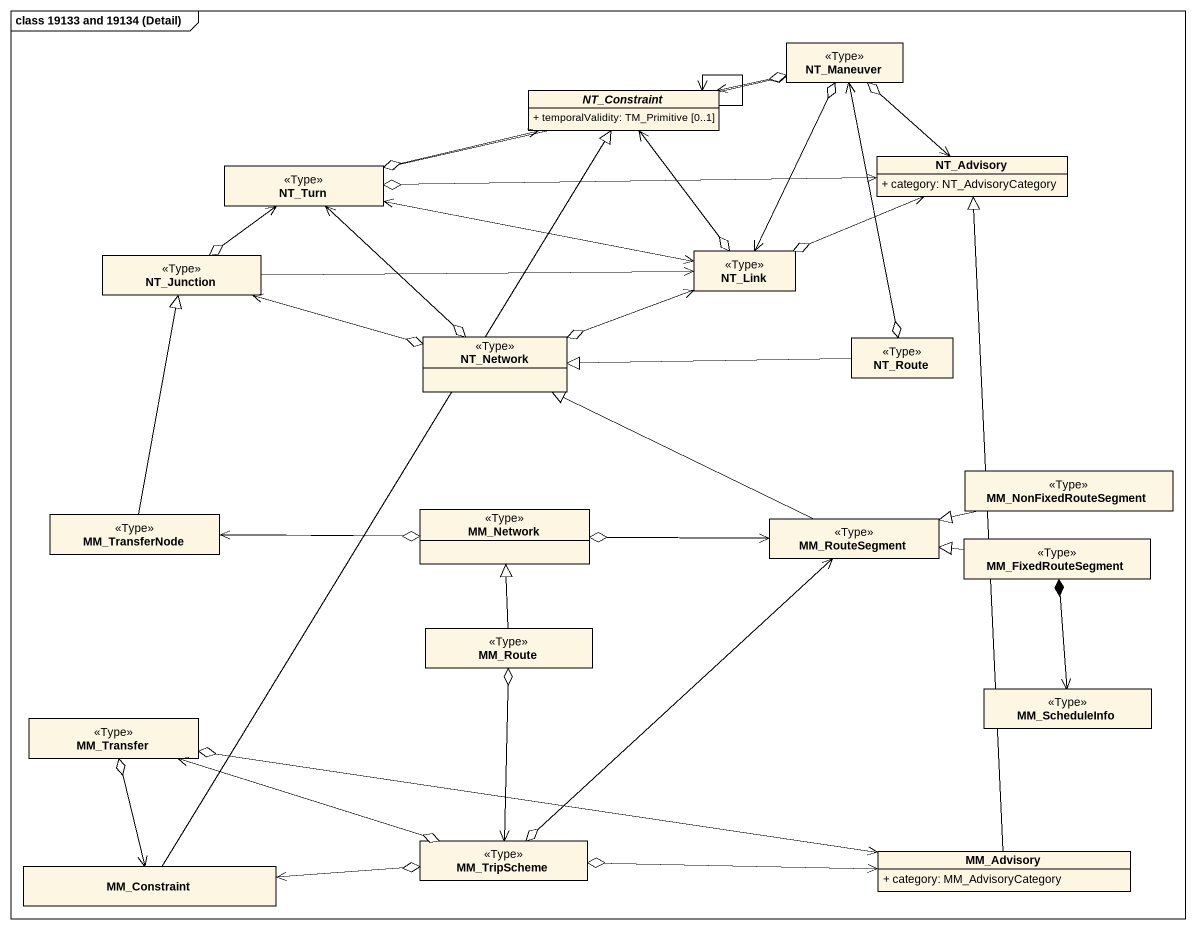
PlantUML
@startuml
mainframe class 19133 and 19134 (Detail)
hide circle
hide empty members
skinparam classAttributeIconSize 0
class NT_Maneuver <<Type>>
abstract class NT_Constraint {
  + temporalValidity: TM_Primitive [0..1]
}
class NT_Turn <<Type>>
class NT_Advisory {
  + category: NT_AdvisoryCategory
}
class NT_Junction <<Type>>
class NT_Link <<Type>>
class NT_Network <<Type>>
class NT_Route <<Type>>
class MM_NonFixedRouteSegment <<Type>>
class MM_TransferNode <<Type>>
class MM_Network <<Type>>
class MM_RouteSegment <<Type>>
class MM_FixedRouteSegment <<Type>>
class MM_Route <<Type>>
class MM_Transfer <<Type>>
class MM_ScheduleInfo <<Type>>
class MM_Constraint
class MM_TripScheme <<Type>>
class MM_Advisory {
  + category: MM_AdvisoryCategory
}
NT_Maneuver o--> NT_Link
NT_Maneuver <--o NT_Route
NT_Constraint <-right-o NT_Maneuver
NT_Constraint --> NT_Constraint
NT_Constraint <--o NT_Link
NT_Turn <-right-o NT_Maneuver
NT_Turn o-right-> NT_Constraint
NT_Turn <--o NT_Junction
NT_Turn <-right-> NT_Link
NT_Turn <-right-> NT_Link
NT_Turn <--o NT_Network
NT_Advisory <-up-o NT_Maneuver
NT_Advisory <-left-o NT_Turn
NT_Advisory <-left-o NT_Link
NT_Junction -right-> NT_Link
NT_Junction -right-> NT_Network
NT_Junction <-right-o NT_Network
NT_Link <-left-o NT_Network
NT_Route -left-|> NT_Network
MM_NonFixedRouteSegment -left-|> MM_RouteSegment
MM_TransferNode -up-|> NT_Junction
MM_Network o-left-> MM_TransferNode
MM_Network o-right-> MM_RouteSegment
MM_RouteSegment -left-|> NT_Network
MM_RouteSegment <-left- MM_TransferNode
MM_FixedRouteSegment -left-|> MM_RouteSegment
MM_FixedRouteSegment *--> MM_ScheduleInfo
MM_Route -up-|> MM_Network
MM_Route o--> MM_TripScheme
MM_Transfer o--> MM_Constraint
MM_Transfer o-right-> MM_Advisory
MM_Constraint -up-|> NT_Constraint
MM_TripScheme o-up-> MM_RouteSegment
MM_TripScheme o-left-> MM_Transfer
MM_TripScheme o-left-> MM_Constraint
MM_TripScheme o-right-> MM_Advisory
MM_Advisory -up-|> NT_Advisory
@enduml
